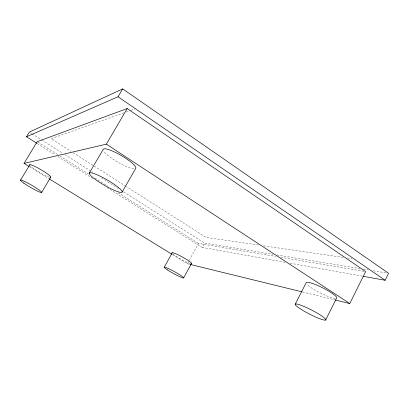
<?xml version="1.0" encoding="UTF-8"?>
<svg xmlns="http://www.w3.org/2000/svg" width="409" height="409" viewBox="0 0 409 409"><rect width="100%" height="100%" fill="white"/><g stroke="black" fill="none" stroke-linecap="round" stroke-linejoin="round"><path stroke-width="0.31" stroke-dasharray="2.04 1.53" d="M107.005 187.491L202.128 247.404L204.48 243.074L273.192 254.347M172.532 254.608L187.414 263.749L198.483 243.427L275.768 256.453M123.881 112.874L51.135 138.641L71.054 151.34M126.284 112.02L130.491 110.532M131.095 110.318L135.302 108.83M258.524 245.078L206.177 237.486L126.504 186.693M263.565 245.809L343.662 257.425M347.445 257.977L351.863 258.616M276.975 254.965L360.181 268.621M363.335 269.137L368.376 269.966M373.422 270.789L387.287 273.064M280.794 257.297L363.734 271.274M202.128 247.404L285.768 262.425M290.17 263.217L361.858 276.09M187.414 263.749L189.679 264.301M302.609 291.995L334.787 299.889M29.862 166.974L48.666 178.523M37.285 143.574L55.118 154.812M57.822 156.514L92.95 178.641M37.735 142.01L57.695 154.602M59.852 155.967L88.441 174.004M94.914 178.089L107.864 186.253M118.109 192.721L198.483 243.427M30.389 132.797L31.467 133.477M32.004 133.82L41.166 139.622M41.708 139.965L62.725 153.283M64.883 154.648L92.909 172.399M101.534 177.864L119.321 189.132M123.63 191.862L204.48 243.074M73.206 152.71L93.666 165.752M94.203 166.1L125.962 186.346M190.512 263.56A11.104 1.309 28.8 0 1 181.616 259.562A11.104 1.309 28.8 0 1 172.961 254.02M133.784 168.83A18.85 3.732 30.3 0 1 116.923 161.627A18.85 3.732 30.3 0 1 103.416 150.737M335.314 298.432A17.086 2.822 26.7 0 1 321.065 293.314A17.086 2.822 26.7 0 1 307.271 284.654M49.499 177.225A12.25 1.518 30.5 0 1 39.249 172.209A12.25 1.518 30.5 0 1 30.159 165.757"/><path stroke-width="0.61" d="M363.115 276.315L385.125 280.267L388.55 273.273L122.69 88.886L29.31 132.112L26.478 136.77L36.744 143.237M335.406 300.037L349.772 303.56L365.615 271.591L127.199 108.559L37.199 141.672L24.049 163.401L29.33 166.647M325.615 320.058A17.188 2.27 27.2 0 0 305.053 306.924A17.188 2.27 27.2 0 0 300.814 309.143A17.188 2.27 27.2 0 0 325.615 320.058L336.525 298.238A17.086 2.822 26.7 0 0 323.785 288.381A17.086 2.822 26.7 0 0 306.259 282.563L295.272 304.097M183.718 277.818L191.565 263.381M164.326 267.118L172.24 252.742M122.133 192.087A18.972 3.006 30.1 0 0 98.906 175.594A18.972 3.006 30.1 0 0 96.13 180.006A18.972 3.006 30.1 0 0 122.133 192.087L135.747 168.334A18.85 3.732 30.3 0 0 121.003 155.379A18.85 3.732 30.3 0 0 103.14 149.469L89.254 173.191M24.049 163.401L106.35 144.167L127.199 108.559M26.478 136.77L118.037 96.764L122.69 88.886M41.703 192.348L50.788 177.092M20.45 180.262L29.857 164.674M190.241 264.444L301.99 291.842M49.208 178.856L171.99 254.275M106.35 144.167L349.772 303.56M118.037 96.764L385.125 280.267M172.112 253.064A11.104 1.309 28.8 0 1 182.465 257.051A11.104 1.309 28.8 0 1 191.361 263.657M29.647 165.011A12.25 1.518 30.5 0 1 41.181 169.832A12.25 1.518 30.5 0 1 50.486 177.373M167.501 269.94A11.145 1.048 28.9 0 0 183.544 278.033A11.145 1.048 28.9 0 0 170.85 269.741A11.145 1.048 28.9 0 0 167.501 269.94M23.824 183.135A12.301 1.217 30.3 0 0 41.442 192.562A12.301 1.217 30.3 0 0 27.935 183.125A12.301 1.217 30.3 0 0 23.824 183.135"/></g></svg>
